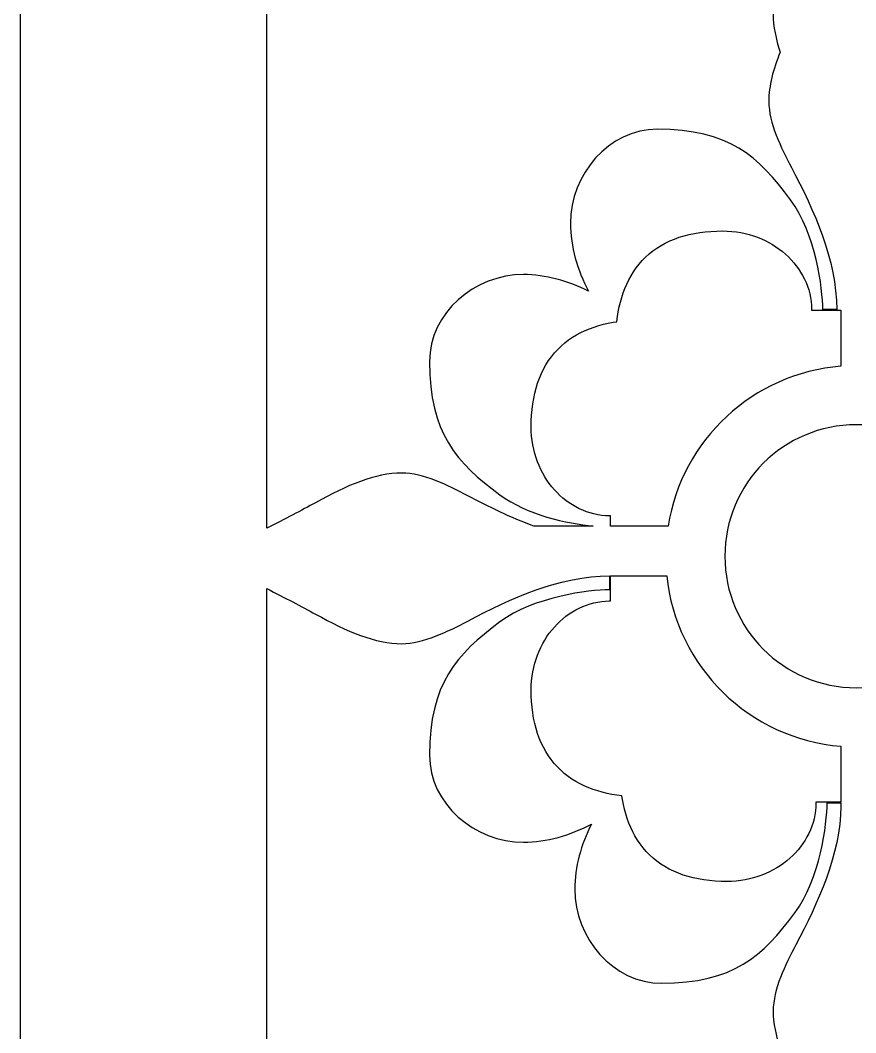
# Model space of a CAD drawing. Header units: centimetres. Extents: x -9.9 to 7.5, y -9.5 to 6.6.
# Drawn here: x -0.773 to 0.302, y -1.533 to -0.231 of the extents above; entities that cross this region are included whole.
import ezdxf

# ---------------------------------------------------------------- set-up
doc = ezdxf.new("R2010")
doc.units = ezdxf.units.CM
doc.header["$MEASUREMENT"] = 0
doc.layers.add('layer 1', color=7, linetype='Continuous')

msp = doc.modelspace()

# ---------------------------------------------------------------- linework, layer by layer
at = {"layer": 'layer 1', "color": 242}
for points, knots in [([(-0.77341, -9.47414), (-0.77341, -9.47414), (-0.77341, 6.55374), (-0.77341, 6.55374), (-0.77341, 6.55374), (-0.77341, 6.55374), (7.53147, 6.55374), (7.53147, 6.55374), (7.53147, 6.55374), (7.53147, 6.55374), (7.53147, -9.47414), (7.53147, -9.47414), (7.53147, -9.47414), (7.53147, -9.47414), (-0.77341, -9.47414), (-0.77341, -9.47414)], [0, 0, 0, 0, 0.2, 0.2, 0.2, 0.2, 0.4, 0.4, 0.4, 0.4, 0.6, 0.6, 0.6, 0.6, 1, 1, 1, 1]), ([(0.20483, -0.27168), (0.19906, -0.25479), (0.19573, -0.2386), (0.19573, -0.22313), (0.19573, -0.22313), (0.19573, -0.19512), (0.2114, -0.16376), (0.22486, -0.13799), (0.22486, -0.13799), (0.2534, -0.08423), (0.28191, -0.02187), (0.28306, 0.04068), (0.28306, 0.04068), (0.28306, 0.04068), (0.28306, 0.04459), (0.28306, 0.04459), (0.28306, 0.04459), (0.28306, 0.04459), (0.26518, 0.04459), (0.26518, 0.04459), (0.26518, 0.04459), (0.26518, 0.0177), (0.25622, -0.05288), (0.22373, -0.09655), (0.22373, -0.09655), (0.18229, -0.15257), (0.14422, -0.18728), (0.05235, -0.18728), (0.05235, -0.18728), (-0.01038, -0.18728), (-0.05965, -0.12905), (-0.05965, -0.0663), (-0.05965, -0.0663), (-0.05965, -0.03792), (-0.05139, -0.00861), (-0.0383, 0.01735), (-0.0383, 0.01735), (-0.06516, 0.00316), (-0.09591, -0.00591), (-0.12565, -0.00591), (-0.12565, -0.00591), (-0.18839, -0.00591), (-0.24662, 0.04336), (-0.24662, 0.10609), (-0.24662, 0.10609), (-0.24662, 0.19796), (-0.21191, 0.23603), (-0.15589, 0.27747), (-0.15589, 0.27747), (-0.11222, 0.30996), (-0.04165, 0.31893), (-0.01476, 0.31893), (-0.01476, 0.31893), (-0.01476, 0.31893), (-0.01476, 0.33685), (-0.01476, 0.33685), (-0.01476, 0.33685), (-0.07862, 0.33685), (-0.14245, 0.30772), (-0.19733, 0.27859), (-0.19733, 0.27859), (-0.2231, 0.26515), (-0.25446, 0.24947), (-0.28247, 0.24947), (-0.28247, 0.24947), (-0.31608, 0.24947), (-0.35304, 0.26515), (-0.39335, 0.28756), (-0.39335, 0.28756), (-0.41118, 0.29724), (-0.43295, 0.30877), (-0.45602, 0.32036), (-0.45602, 0.32036), (-0.45602, 0.32036), (-0.45602, -0.88416), (-0.45602, -0.88416), (-0.45602, -0.88416), (-0.43295, -0.87257), (-0.41118, -0.86103), (-0.39335, -0.85135), (-0.39335, -0.85135), (-0.35304, -0.82894), (-0.31608, -0.81327), (-0.28247, -0.81327), (-0.28247, -0.81327), (-0.25446, -0.81327), (-0.2231, -0.82894), (-0.19733, -0.84239), (-0.19733, -0.84239), (-0.1707, -0.85653), (-0.14195, -0.87067), (-0.11211, -0.88147), (-0.11211, -0.88147), (-0.11211, -0.88147), (-0.0361, -0.88147), (-0.0361, -0.88147), (-0.0361, -0.88147), (-0.06936, -0.87807), (-0.12114, -0.86712), (-0.15589, -0.84126), (-0.15589, -0.84126), (-0.21191, -0.79982), (-0.24662, -0.76175), (-0.24662, -0.66988), (-0.24662, -0.66988), (-0.24662, -0.60715), (-0.18839, -0.55788), (-0.12565, -0.55788), (-0.12565, -0.55788), (-0.09726, -0.55788), (-0.06795, -0.56614), (-0.04199, -0.57923), (-0.04199, -0.57923), (-0.05618, -0.55237), (-0.06525, -0.52163), (-0.06525, -0.49189), (-0.06525, -0.49189), (-0.06525, -0.42914), (-0.01598, -0.37092), (0.04675, -0.37092), (0.04675, -0.37092), (0.13862, -0.37092), (0.17669, -0.40563), (0.21813, -0.46164), (0.21813, -0.46164), (0.25062, -0.50531), (0.25958, -0.57589), (0.25958, -0.60278), (0.25958, -0.60278), (0.25958, -0.60278), (0.2775, -0.60278), (0.2775, -0.60278), (0.2775, -0.60278), (0.2775, -0.53892), (0.24838, -0.47508), (0.21925, -0.4202), (0.21925, -0.4202), (0.2058, -0.39444), (0.19013, -0.36307), (0.19013, -0.33506), (0.19013, -0.33506), (0.19013, -0.31511), (0.19565, -0.29399), (0.20483, -0.27168)], [0, 0, 0, 0, 0.027027, 0.027027, 0.027027, 0.027027, 0.0540541, 0.0540541, 0.0540541, 0.0540541, 0.0810811, 0.0810811, 0.0810811, 0.0810811, 0.1081081, 0.1081081, 0.1081081, 0.1081081, 0.1351351, 0.1351351, 0.1351351, 0.1351351, 0.1621622, 0.1621622, 0.1621622, 0.1621622, 0.1891892, 0.1891892, 0.1891892, 0.1891892, 0.2162162, 0.2162162, 0.2162162, 0.2162162, 0.2432432, 0.2432432, 0.2432432, 0.2432432, 0.2702703, 0.2702703, 0.2702703, 0.2702703, 0.2972973, 0.2972973, 0.2972973, 0.2972973, 0.3243243, 0.3243243, 0.3243243, 0.3243243, 0.3513514, 0.3513514, 0.3513514, 0.3513514, 0.3783784, 0.3783784, 0.3783784, 0.3783784, 0.4054054, 0.4054054, 0.4054054, 0.4054054, 0.4324324, 0.4324324, 0.4324324, 0.4324324, 0.4594595, 0.4594595, 0.4594595, 0.4594595, 0.4864865, 0.4864865, 0.4864865, 0.4864865, 0.5135135, 0.5135135, 0.5135135, 0.5135135, 0.5405405, 0.5405405, 0.5405405, 0.5405405, 0.5675676, 0.5675676, 0.5675676, 0.5675676, 0.5945946, 0.5945946, 0.5945946, 0.5945946, 0.6216216, 0.6216216, 0.6216216, 0.6216216, 0.6486486, 0.6486486, 0.6486486, 0.6486486, 0.6756757, 0.6756757, 0.6756757, 0.6756757, 0.7027027, 0.7027027, 0.7027027, 0.7027027, 0.7297297, 0.7297297, 0.7297297, 0.7297297, 0.7567568, 0.7567568, 0.7567568, 0.7567568, 0.7837838, 0.7837838, 0.7837838, 0.7837838, 0.8108108, 0.8108108, 0.8108108, 0.8108108, 0.8378378, 0.8378378, 0.8378378, 0.8378378, 0.8648649, 0.8648649, 0.8648649, 0.8648649, 0.8918919, 0.8918919, 0.8918919, 0.8918919, 0.9189189, 0.9189189, 0.9189189, 0.9189189, 0.9459459, 0.9459459, 0.9459459, 0.9459459, 1, 1, 1, 1]), ([(-0.01378, -0.88147), (-0.01378, -0.88147), (0.06053, -0.88147), (0.06053, -0.88147), (0.06053, -0.88147), (0.07812, -0.7708), (0.16975, -0.68477), (0.28306, -0.67578), (0.28306, -0.67578), (0.28306, -0.67578), (0.28306, -0.60376), (0.28306, -0.60376), (0.28306, -0.60376), (0.28306, -0.60376), (0.24514, -0.60376), (0.24514, -0.60376), (0.24514, -0.60376), (0.24514, -0.60376), (0.24514, -0.60238), (0.24514, -0.60238), (0.24514, -0.60238), (0.24514, -0.60238), (0.245, -0.59765), (0.245, -0.59765), (0.245, -0.59765), (0.245, -0.59765), (0.24454, -0.59258), (0.24454, -0.59258), (0.24454, -0.59258), (0.24454, -0.59258), (0.24379, -0.58756), (0.24379, -0.58756), (0.24379, -0.58756), (0.24379, -0.58756), (0.24276, -0.58261), (0.24276, -0.58261), (0.24276, -0.58261), (0.24276, -0.58261), (0.24145, -0.57774), (0.24145, -0.57774), (0.24145, -0.57774), (0.24145, -0.57774), (0.23988, -0.57296), (0.23988, -0.57296), (0.23988, -0.57296), (0.23988, -0.57296), (0.23805, -0.56828), (0.23805, -0.56828), (0.23805, -0.56828), (0.23805, -0.56828), (0.23599, -0.5637), (0.23599, -0.5637), (0.23599, -0.5637), (0.23599, -0.5637), (0.23368, -0.55923), (0.23368, -0.55923), (0.23368, -0.55923), (0.23368, -0.55923), (0.23115, -0.55489), (0.23115, -0.55489), (0.23115, -0.55489), (0.23115, -0.55489), (0.2284, -0.55067), (0.2284, -0.55067), (0.2284, -0.55067), (0.2284, -0.55067), (0.22543, -0.54658), (0.22543, -0.54658), (0.22543, -0.54658), (0.22543, -0.54658), (0.22226, -0.54263), (0.22226, -0.54263), (0.22226, -0.54263), (0.22226, -0.54263), (0.21889, -0.53882), (0.21889, -0.53882), (0.21889, -0.53882), (0.21889, -0.53882), (0.21533, -0.53516), (0.21533, -0.53516), (0.21533, -0.53516), (0.21533, -0.53516), (0.21158, -0.53165), (0.21158, -0.53165), (0.21158, -0.53165), (0.21158, -0.53165), (0.20765, -0.5283), (0.20765, -0.5283), (0.20765, -0.5283), (0.20765, -0.5283), (0.20354, -0.52512), (0.20354, -0.52512), (0.20354, -0.52512), (0.20354, -0.52512), (0.19926, -0.52211), (0.19926, -0.52211), (0.19926, -0.52211), (0.19926, -0.52211), (0.19482, -0.51927), (0.19482, -0.51927), (0.19482, -0.51927), (0.19482, -0.51927), (0.19022, -0.51663), (0.19022, -0.51663), (0.19022, -0.51663), (0.19022, -0.51663), (0.18547, -0.51418), (0.18547, -0.51418), (0.18547, -0.51418), (0.18547, -0.51418), (0.18056, -0.51192), (0.18056, -0.51192), (0.18056, -0.51192), (0.18056, -0.51192), (0.17551, -0.50987), (0.17551, -0.50987), (0.17551, -0.50987), (0.17551, -0.50987), (0.17032, -0.50804), (0.17032, -0.50804), (0.17032, -0.50804), (0.17032, -0.50804), (0.16501, -0.50643), (0.16501, -0.50643), (0.16501, -0.50643), (0.16501, -0.50643), (0.15958, -0.50505), (0.15958, -0.50505), (0.15958, -0.50505), (0.15958, -0.50505), (0.15402, -0.50391), (0.15402, -0.50391), (0.15402, -0.50391), (0.15402, -0.50391), (0.14835, -0.503), (0.14835, -0.503), (0.14835, -0.503), (0.14835, -0.503), (0.14258, -0.50235), (0.14258, -0.50235), (0.14258, -0.50235), (0.14258, -0.50235), (0.13672, -0.50196), (0.13672, -0.50196), (0.13672, -0.50196), (0.13672, -0.50196), (0.13086, -0.50182), (0.13086, -0.50182), (0.13086, -0.50182), (0.13086, -0.50182), (0.12311, -0.50195), (0.12311, -0.50195), (0.12311, -0.50195), (0.12311, -0.50195), (0.11565, -0.50232), (0.11565, -0.50232), (0.11565, -0.50232), (0.11565, -0.50232), (0.10838, -0.50295), (0.10838, -0.50295), (0.10838, -0.50295), (0.10838, -0.50295), (0.10129, -0.50382), (0.10129, -0.50382), (0.10129, -0.50382), (0.10129, -0.50382), (0.09439, -0.50496), (0.09439, -0.50496), (0.09439, -0.50496), (0.09439, -0.50496), (0.08767, -0.50637), (0.08767, -0.50637), (0.08767, -0.50637), (0.08767, -0.50637), (0.08114, -0.50804), (0.08114, -0.50804), (0.08114, -0.50804), (0.08114, -0.50804), (0.07479, -0.50998), (0.07479, -0.50998), (0.07479, -0.50998), (0.07479, -0.50998), (0.06863, -0.51221), (0.06863, -0.51221), (0.06863, -0.51221), (0.06863, -0.51221), (0.06267, -0.51471), (0.06267, -0.51471), (0.06267, -0.51471), (0.06267, -0.51471), (0.05692, -0.51749), (0.05692, -0.51749), (0.05692, -0.51749), (0.05692, -0.51749), (0.05138, -0.52055), (0.05138, -0.52055), (0.05138, -0.52055), (0.05138, -0.52055), (0.04607, -0.52389), (0.04607, -0.52389), (0.04607, -0.52389), (0.04607, -0.52389), (0.04099, -0.5275), (0.04099, -0.5275), (0.04099, -0.5275), (0.04099, -0.5275), (0.03617, -0.53138), (0.03617, -0.53138), (0.03617, -0.53138), (0.03617, -0.53138), (0.0316, -0.5355), (0.0316, -0.5355), (0.0316, -0.5355), (0.0316, -0.5355), (0.02729, -0.53987), (0.02729, -0.53987), (0.02729, -0.53987), (0.02729, -0.53987), (0.02326, -0.54446), (0.02326, -0.54446), (0.02326, -0.54446), (0.02326, -0.54446), (0.01951, -0.54925), (0.01951, -0.54925), (0.01951, -0.54925), (0.01951, -0.54925), (0.01603, -0.55424), (0.01603, -0.55424), (0.01603, -0.55424), (0.01603, -0.55424), (0.01283, -0.5594), (0.01283, -0.5594), (0.01283, -0.5594), (0.01283, -0.5594), (0.0099, -0.56473), (0.0099, -0.56473), (0.0099, -0.56473), (0.0099, -0.56473), (0.00724, -0.5702), (0.00724, -0.5702), (0.00724, -0.5702), (0.00724, -0.5702), (0.00484, -0.57581), (0.00484, -0.57581), (0.00484, -0.57581), (0.00484, -0.57581), (0.00268, -0.58155), (0.00268, -0.58155), (0.00268, -0.58155), (0.00268, -0.58155), (0.00077, -0.5874), (0.00077, -0.5874), (0.00077, -0.5874), (0.00077, -0.5874), (-0.00092, -0.59337), (-0.00092, -0.59337), (-0.00092, -0.59337), (-0.00092, -0.59337), (-0.00238, -0.59945), (-0.00238, -0.59945), (-0.00238, -0.59945), (-0.00238, -0.59945), (-0.00363, -0.60563), (-0.00363, -0.60563), (-0.00363, -0.60563), (-0.00363, -0.60563), (-0.00468, -0.61192), (-0.00468, -0.61192), (-0.00468, -0.61192), (-0.00468, -0.61192), (-0.00553, -0.6183), (-0.00553, -0.6183), (-0.00553, -0.6183), (-0.00553, -0.6183), (-0.00555, -0.61849), (-0.00555, -0.61849), (-0.00555, -0.61849), (-0.00555, -0.61849), (-0.01036, -0.61925), (-0.01036, -0.61925), (-0.01036, -0.61925), (-0.01036, -0.61925), (-0.01662, -0.62046), (-0.01662, -0.62046), (-0.01662, -0.62046), (-0.01662, -0.62046), (-0.02277, -0.62188), (-0.02277, -0.62188), (-0.02277, -0.62188), (-0.02277, -0.62188), (-0.02882, -0.62353), (-0.02882, -0.62353), (-0.02882, -0.62353), (-0.02882, -0.62353), (-0.03475, -0.62541), (-0.03475, -0.62541), (-0.03475, -0.62541), (-0.03475, -0.62541), (-0.04056, -0.62753), (-0.04056, -0.62753), (-0.04056, -0.62753), (-0.04056, -0.62753), (-0.04625, -0.6299), (-0.04625, -0.6299), (-0.04625, -0.6299), (-0.04625, -0.6299), (-0.05179, -0.63253), (-0.05179, -0.63253), (-0.05179, -0.63253), (-0.05179, -0.63253), (-0.05719, -0.63544), (-0.05719, -0.63544), (-0.05719, -0.63544), (-0.05719, -0.63544), (-0.06243, -0.63861), (-0.06243, -0.63861), (-0.06243, -0.63861), (-0.06243, -0.63861), (-0.06749, -0.64207), (-0.06749, -0.64207), (-0.06749, -0.64207), (-0.06749, -0.64207), (-0.07236, -0.64581), (-0.07236, -0.64581), (-0.07236, -0.64581), (-0.07236, -0.64581), (-0.07702, -0.64983), (-0.07702, -0.64983), (-0.07702, -0.64983), (-0.07702, -0.64983), (-0.08145, -0.65413), (-0.08145, -0.65413), (-0.08145, -0.65413), (-0.08145, -0.65413), (-0.08564, -0.65871), (-0.08564, -0.65871), (-0.08564, -0.65871), (-0.08564, -0.65871), (-0.08958, -0.66354), (-0.08958, -0.66354), (-0.08958, -0.66354), (-0.08958, -0.66354), (-0.09326, -0.66863), (-0.09326, -0.66863), (-0.09326, -0.66863), (-0.09326, -0.66863), (-0.09666, -0.67397), (-0.09666, -0.67397), (-0.09666, -0.67397), (-0.09666, -0.67397), (-0.09977, -0.67953), (-0.09977, -0.67953), (-0.09977, -0.67953), (-0.09977, -0.67953), (-0.1026, -0.68531), (-0.1026, -0.68531), (-0.1026, -0.68531), (-0.1026, -0.68531), (-0.10515, -0.69131), (-0.10515, -0.69131), (-0.10515, -0.69131), (-0.10515, -0.69131), (-0.10741, -0.6975), (-0.10741, -0.6975), (-0.10741, -0.6975), (-0.10741, -0.6975), (-0.10939, -0.70389), (-0.10939, -0.70389), (-0.10939, -0.70389), (-0.10939, -0.70389), (-0.11109, -0.71047), (-0.11109, -0.71047), (-0.11109, -0.71047), (-0.11109, -0.71047), (-0.11252, -0.71724), (-0.11252, -0.71724), (-0.11252, -0.71724), (-0.11252, -0.71724), (-0.11368, -0.72419), (-0.11368, -0.72419), (-0.11368, -0.72419), (-0.11368, -0.72419), (-0.11457, -0.73133), (-0.11457, -0.73133), (-0.11457, -0.73133), (-0.11457, -0.73133), (-0.11521, -0.73866), (-0.11521, -0.73866), (-0.11521, -0.73866), (-0.11521, -0.73866), (-0.11558, -0.74618), (-0.11558, -0.74618), (-0.11558, -0.74618), (-0.11558, -0.74618), (-0.11571, -0.75398), (-0.11571, -0.75398), (-0.11571, -0.75398), (-0.11571, -0.75398), (-0.11558, -0.75985), (-0.11558, -0.75985), (-0.11558, -0.75985), (-0.11558, -0.75985), (-0.11518, -0.76571), (-0.11518, -0.76571), (-0.11518, -0.76571), (-0.11518, -0.76571), (-0.11453, -0.77148), (-0.11453, -0.77148), (-0.11453, -0.77148), (-0.11453, -0.77148), (-0.11363, -0.77714), (-0.11363, -0.77714), (-0.11363, -0.77714), (-0.11363, -0.77714), (-0.11249, -0.7827), (-0.11249, -0.7827), (-0.11249, -0.7827), (-0.11249, -0.7827), (-0.1111, -0.78815), (-0.1111, -0.78815), (-0.1111, -0.78815), (-0.1111, -0.78815), (-0.10949, -0.79347), (-0.10949, -0.79347), (-0.10949, -0.79347), (-0.10949, -0.79347), (-0.10766, -0.79865), (-0.10766, -0.79865), (-0.10766, -0.79865), (-0.10766, -0.79865), (-0.10562, -0.80369), (-0.10562, -0.80369), (-0.10562, -0.80369), (-0.10562, -0.80369), (-0.10336, -0.8086), (-0.10336, -0.8086), (-0.10336, -0.8086), (-0.10336, -0.8086), (-0.10091, -0.81335), (-0.10091, -0.81335), (-0.10091, -0.81335), (-0.10091, -0.81335), (-0.09827, -0.81796), (-0.09827, -0.81796), (-0.09827, -0.81796), (-0.09827, -0.81796), (-0.09543, -0.8224), (-0.09543, -0.8224), (-0.09543, -0.8224), (-0.09543, -0.8224), (-0.09242, -0.82668), (-0.09242, -0.82668), (-0.09242, -0.82668), (-0.09242, -0.82668), (-0.08924, -0.83079), (-0.08924, -0.83079), (-0.08924, -0.83079), (-0.08924, -0.83079), (-0.08589, -0.83472), (-0.08589, -0.83472), (-0.08589, -0.83472), (-0.08589, -0.83472), (-0.08239, -0.83847), (-0.08239, -0.83847), (-0.08239, -0.83847), (-0.08239, -0.83847), (-0.07872, -0.84203), (-0.07872, -0.84203), (-0.07872, -0.84203), (-0.07872, -0.84203), (-0.07491, -0.8454), (-0.07491, -0.8454), (-0.07491, -0.8454), (-0.07491, -0.8454), (-0.07096, -0.84857), (-0.07096, -0.84857), (-0.07096, -0.84857), (-0.07096, -0.84857), (-0.06687, -0.85154), (-0.06687, -0.85154), (-0.06687, -0.85154), (-0.06687, -0.85154), (-0.06265, -0.85429), (-0.06265, -0.85429), (-0.06265, -0.85429), (-0.06265, -0.85429), (-0.0583, -0.85683), (-0.0583, -0.85683), (-0.0583, -0.85683), (-0.0583, -0.85683), (-0.05384, -0.85913), (-0.05384, -0.85913), (-0.05384, -0.85913), (-0.05384, -0.85913), (-0.04927, -0.8612), (-0.04927, -0.8612), (-0.04927, -0.8612), (-0.04927, -0.8612), (-0.04459, -0.86302), (-0.04459, -0.86302), (-0.04459, -0.86302), (-0.04459, -0.86302), (-0.0398, -0.8646), (-0.0398, -0.8646), (-0.0398, -0.8646), (-0.0398, -0.8646), (-0.03493, -0.8659), (-0.03493, -0.8659), (-0.03493, -0.8659), (-0.03493, -0.8659), (-0.02998, -0.86694), (-0.02998, -0.86694), (-0.02998, -0.86694), (-0.02998, -0.86694), (-0.02495, -0.86769), (-0.02495, -0.86769), (-0.02495, -0.86769), (-0.02495, -0.86769), (-0.01988, -0.86815), (-0.01988, -0.86815), (-0.01988, -0.86815), (-0.01988, -0.86815), (-0.01514, -0.86829), (-0.01514, -0.86829), (-0.01514, -0.86829), (-0.01514, -0.86829), (-0.01378, -0.86829), (-0.01378, -0.86829), (-0.01378, -0.86829), (-0.01378, -0.86829), (-0.01378, -0.88147), (-0.01378, -0.88147)], [0, 0, 0, 0, 0.0074627, 0.0074627, 0.0074627, 0.0074627, 0.0149254, 0.0149254, 0.0149254, 0.0149254, 0.0223881, 0.0223881, 0.0223881, 0.0223881, 0.0298507, 0.0298507, 0.0298507, 0.0298507, 0.0373134, 0.0373134, 0.0373134, 0.0373134, 0.0447761, 0.0447761, 0.0447761, 0.0447761, 0.0522388, 0.0522388, 0.0522388, 0.0522388, 0.0597015, 0.0597015, 0.0597015, 0.0597015, 0.0671642, 0.0671642, 0.0671642, 0.0671642, 0.0746269, 0.0746269, 0.0746269, 0.0746269, 0.0820896, 0.0820896, 0.0820896, 0.0820896, 0.0895522, 0.0895522, 0.0895522, 0.0895522, 0.0970149, 0.0970149, 0.0970149, 0.0970149, 0.1044776, 0.1044776, 0.1044776, 0.1044776, 0.1119403, 0.1119403, 0.1119403, 0.1119403, 0.119403, 0.119403, 0.119403, 0.119403, 0.1268657, 0.1268657, 0.1268657, 0.1268657, 0.1343284, 0.1343284, 0.1343284, 0.1343284, 0.141791, 0.141791, 0.141791, 0.141791, 0.1492537, 0.1492537, 0.1492537, 0.1492537, 0.1567164, 0.1567164, 0.1567164, 0.1567164, 0.1641791, 0.1641791, 0.1641791, 0.1641791, 0.1716418, 0.1716418, 0.1716418, 0.1716418, 0.1791045, 0.1791045, 0.1791045, 0.1791045, 0.1865672, 0.1865672, 0.1865672, 0.1865672, 0.1940299, 0.1940299, 0.1940299, 0.1940299, 0.2014925, 0.2014925, 0.2014925, 0.2014925, 0.2089552, 0.2089552, 0.2089552, 0.2089552, 0.2164179, 0.2164179, 0.2164179, 0.2164179, 0.2238806, 0.2238806, 0.2238806, 0.2238806, 0.2313433, 0.2313433, 0.2313433, 0.2313433, 0.238806, 0.238806, 0.238806, 0.238806, 0.2462687, 0.2462687, 0.2462687, 0.2462687, 0.2537313, 0.2537313, 0.2537313, 0.2537313, 0.261194, 0.261194, 0.261194, 0.261194, 0.2686567, 0.2686567, 0.2686567, 0.2686567, 0.2761194, 0.2761194, 0.2761194, 0.2761194, 0.2835821, 0.2835821, 0.2835821, 0.2835821, 0.2910448, 0.2910448, 0.2910448, 0.2910448, 0.2985075, 0.2985075, 0.2985075, 0.2985075, 0.3059701, 0.3059701, 0.3059701, 0.3059701, 0.3134328, 0.3134328, 0.3134328, 0.3134328, 0.3208955, 0.3208955, 0.3208955, 0.3208955, 0.3283582, 0.3283582, 0.3283582, 0.3283582, 0.3358209, 0.3358209, 0.3358209, 0.3358209, 0.3432836, 0.3432836, 0.3432836, 0.3432836, 0.3507463, 0.3507463, 0.3507463, 0.3507463, 0.358209, 0.358209, 0.358209, 0.358209, 0.3656716, 0.3656716, 0.3656716, 0.3656716, 0.3731343, 0.3731343, 0.3731343, 0.3731343, 0.380597, 0.380597, 0.380597, 0.380597, 0.3880597, 0.3880597, 0.3880597, 0.3880597, 0.3955224, 0.3955224, 0.3955224, 0.3955224, 0.4029851, 0.4029851, 0.4029851, 0.4029851, 0.4104478, 0.4104478, 0.4104478, 0.4104478, 0.4179104, 0.4179104, 0.4179104, 0.4179104, 0.4253731, 0.4253731, 0.4253731, 0.4253731, 0.4328358, 0.4328358, 0.4328358, 0.4328358, 0.4402985, 0.4402985, 0.4402985, 0.4402985, 0.4477612, 0.4477612, 0.4477612, 0.4477612, 0.4552239, 0.4552239, 0.4552239, 0.4552239, 0.4626866, 0.4626866, 0.4626866, 0.4626866, 0.4701493, 0.4701493, 0.4701493, 0.4701493, 0.4776119, 0.4776119, 0.4776119, 0.4776119, 0.4850746, 0.4850746, 0.4850746, 0.4850746, 0.4925373, 0.4925373, 0.4925373, 0.4925373, 0.5, 0.5, 0.5, 0.5, 0.5074627, 0.5074627, 0.5074627, 0.5074627, 0.5149254, 0.5149254, 0.5149254, 0.5149254, 0.5223881, 0.5223881, 0.5223881, 0.5223881, 0.5298507, 0.5298507, 0.5298507, 0.5298507, 0.5373134, 0.5373134, 0.5373134, 0.5373134, 0.5447761, 0.5447761, 0.5447761, 0.5447761, 0.5522388, 0.5522388, 0.5522388, 0.5522388, 0.5597015, 0.5597015, 0.5597015, 0.5597015, 0.5671642, 0.5671642, 0.5671642, 0.5671642, 0.5746269, 0.5746269, 0.5746269, 0.5746269, 0.5820896, 0.5820896, 0.5820896, 0.5820896, 0.5895522, 0.5895522, 0.5895522, 0.5895522, 0.5970149, 0.5970149, 0.5970149, 0.5970149, 0.6044776, 0.6044776, 0.6044776, 0.6044776, 0.6119403, 0.6119403, 0.6119403, 0.6119403, 0.619403, 0.619403, 0.619403, 0.619403, 0.6268657, 0.6268657, 0.6268657, 0.6268657, 0.6343284, 0.6343284, 0.6343284, 0.6343284, 0.641791, 0.641791, 0.641791, 0.641791, 0.6492537, 0.6492537, 0.6492537, 0.6492537, 0.6567164, 0.6567164, 0.6567164, 0.6567164, 0.6641791, 0.6641791, 0.6641791, 0.6641791, 0.6716418, 0.6716418, 0.6716418, 0.6716418, 0.6791045, 0.6791045, 0.6791045, 0.6791045, 0.6865672, 0.6865672, 0.6865672, 0.6865672, 0.6940299, 0.6940299, 0.6940299, 0.6940299, 0.7014925, 0.7014925, 0.7014925, 0.7014925, 0.7089552, 0.7089552, 0.7089552, 0.7089552, 0.7164179, 0.7164179, 0.7164179, 0.7164179, 0.7238806, 0.7238806, 0.7238806, 0.7238806, 0.7313433, 0.7313433, 0.7313433, 0.7313433, 0.738806, 0.738806, 0.738806, 0.738806, 0.7462687, 0.7462687, 0.7462687, 0.7462687, 0.7537313, 0.7537313, 0.7537313, 0.7537313, 0.761194, 0.761194, 0.761194, 0.761194, 0.7686567, 0.7686567, 0.7686567, 0.7686567, 0.7761194, 0.7761194, 0.7761194, 0.7761194, 0.7835821, 0.7835821, 0.7835821, 0.7835821, 0.7910448, 0.7910448, 0.7910448, 0.7910448, 0.7985075, 0.7985075, 0.7985075, 0.7985075, 0.8059701, 0.8059701, 0.8059701, 0.8059701, 0.8134328, 0.8134328, 0.8134328, 0.8134328, 0.8208955, 0.8208955, 0.8208955, 0.8208955, 0.8283582, 0.8283582, 0.8283582, 0.8283582, 0.8358209, 0.8358209, 0.8358209, 0.8358209, 0.8432836, 0.8432836, 0.8432836, 0.8432836, 0.8507463, 0.8507463, 0.8507463, 0.8507463, 0.858209, 0.858209, 0.858209, 0.858209, 0.8656716, 0.8656716, 0.8656716, 0.8656716, 0.8731343, 0.8731343, 0.8731343, 0.8731343, 0.880597, 0.880597, 0.880597, 0.880597, 0.8880597, 0.8880597, 0.8880597, 0.8880597, 0.8955224, 0.8955224, 0.8955224, 0.8955224, 0.9029851, 0.9029851, 0.9029851, 0.9029851, 0.9104478, 0.9104478, 0.9104478, 0.9104478, 0.9179104, 0.9179104, 0.9179104, 0.9179104, 0.9253731, 0.9253731, 0.9253731, 0.9253731, 0.9328358, 0.9328358, 0.9328358, 0.9328358, 0.9402985, 0.9402985, 0.9402985, 0.9402985, 0.9477612, 0.9477612, 0.9477612, 0.9477612, 0.9552239, 0.9552239, 0.9552239, 0.9552239, 0.9626866, 0.9626866, 0.9626866, 0.9626866, 0.9701493, 0.9701493, 0.9701493, 0.9701493, 0.9776119, 0.9776119, 0.9776119, 0.9776119, 0.9850746, 0.9850746, 0.9850746, 0.9850746, 1, 1, 1, 1]), ([(0.13354, -0.92024), (0.13354, -0.82683), (0.20929, -0.75107), (0.3027, -0.75107), (0.3027, -0.75107), (0.39612, -0.75107), (0.47187, -0.82683), (0.47187, -0.92024), (0.47187, -0.92024), (0.47187, -1.01365), (0.39612, -1.08941), (0.3027, -1.08941), (0.3027, -1.08941), (0.20929, -1.08941), (0.13354, -1.01365), (0.13354, -0.92024)], [0, 0, 0, 0, 0.2, 0.2, 0.2, 0.2, 0.4, 0.4, 0.4, 0.4, 0.6, 0.6, 0.6, 0.6, 1, 1, 1, 1]), ([(0.20483, -1.55397), (0.19906, -1.53707), (0.19573, -1.52089), (0.19573, -1.50542), (0.19573, -1.50542), (0.19573, -1.47741), (0.2114, -1.44604), (0.22486, -1.42028), (0.22486, -1.42028), (0.2534, -1.36651), (0.28191, -1.30416), (0.28306, -1.24161), (0.28306, -1.24161), (0.28306, -1.24161), (0.28306, -1.2377), (0.28306, -1.2377), (0.28306, -1.2377), (0.28306, -1.2377), (0.26518, -1.2377), (0.26518, -1.2377), (0.26518, -1.2377), (0.26518, -1.26459), (0.25622, -1.33517), (0.22373, -1.37884), (0.22373, -1.37884), (0.18229, -1.43485), (0.14422, -1.46956), (0.05235, -1.46956), (0.05235, -1.46956), (-0.01038, -1.46956), (-0.05965, -1.41133), (-0.05965, -1.34859), (-0.05965, -1.34859), (-0.05965, -1.3202), (-0.05139, -1.2909), (-0.0383, -1.26494), (-0.0383, -1.26494), (-0.06516, -1.27913), (-0.09591, -1.2882), (-0.12565, -1.2882), (-0.12565, -1.2882), (-0.18839, -1.2882), (-0.24662, -1.23892), (-0.24662, -1.17619), (-0.24662, -1.17619), (-0.24662, -1.08432), (-0.21191, -1.04626), (-0.15589, -1.00481), (-0.15589, -1.00481), (-0.11222, -0.97233), (-0.04165, -0.96336), (-0.01476, -0.96336), (-0.01476, -0.96336), (-0.01476, -0.96336), (-0.01476, -0.94544), (-0.01476, -0.94544), (-0.01476, -0.94544), (-0.07862, -0.94544), (-0.14245, -0.97456), (-0.19733, -1.0037), (-0.19733, -1.0037), (-0.2231, -1.01714), (-0.25446, -1.03281), (-0.28247, -1.03281), (-0.28247, -1.03281), (-0.31608, -1.03281), (-0.35304, -1.01714), (-0.39335, -0.99472), (-0.39335, -0.99472), (-0.41118, -0.98505), (-0.43295, -0.97352), (-0.45602, -0.96192), (-0.45602, -0.96192), (-0.45602, -0.96192), (-0.45602, -2.16645), (-0.45602, -2.16645), (-0.45602, -2.16645), (-0.43295, -2.15485), (-0.41118, -2.14332), (-0.39335, -2.13364), (-0.39335, -2.13364), (-0.35304, -2.11122), (-0.31608, -2.09555), (-0.28247, -2.09555), (-0.28247, -2.09555), (-0.25446, -2.09555), (-0.2231, -2.11122), (-0.19733, -2.12468), (-0.19733, -2.12468), (-0.1707, -2.13882), (-0.14195, -2.15295), (-0.11211, -2.16376), (-0.11211, -2.16376), (-0.11211, -2.16376), (-0.0361, -2.16376), (-0.0361, -2.16376), (-0.0361, -2.16376), (-0.06936, -2.16036), (-0.12114, -2.1494), (-0.15589, -2.12355), (-0.15589, -2.12355), (-0.21191, -2.08211), (-0.24662, -2.04404), (-0.24662, -1.95217), (-0.24662, -1.95217), (-0.24662, -1.88944), (-0.18839, -1.84016), (-0.12565, -1.84016), (-0.12565, -1.84016), (-0.09726, -1.84016), (-0.06795, -1.84843), (-0.04199, -1.86152), (-0.04199, -1.86152), (-0.05618, -1.83466), (-0.06525, -1.80391), (-0.06525, -1.77417), (-0.06525, -1.77417), (-0.06525, -1.71143), (-0.01598, -1.6532), (0.04675, -1.6532), (0.04675, -1.6532), (0.13862, -1.6532), (0.17669, -1.68791), (0.21813, -1.74393), (0.21813, -1.74393), (0.25062, -1.7876), (0.25958, -1.85818), (0.25958, -1.88506), (0.25958, -1.88506), (0.25958, -1.88506), (0.2775, -1.88506), (0.2775, -1.88506), (0.2775, -1.88506), (0.2775, -1.8212), (0.24838, -1.75737), (0.21925, -1.70249), (0.21925, -1.70249), (0.2058, -1.67672), (0.19013, -1.64535), (0.19013, -1.61735), (0.19013, -1.61735), (0.19013, -1.5974), (0.19565, -1.57627), (0.20483, -1.55397)], [0, 0, 0, 0, 0.027027, 0.027027, 0.027027, 0.027027, 0.0540541, 0.0540541, 0.0540541, 0.0540541, 0.0810811, 0.0810811, 0.0810811, 0.0810811, 0.1081081, 0.1081081, 0.1081081, 0.1081081, 0.1351351, 0.1351351, 0.1351351, 0.1351351, 0.1621622, 0.1621622, 0.1621622, 0.1621622, 0.1891892, 0.1891892, 0.1891892, 0.1891892, 0.2162162, 0.2162162, 0.2162162, 0.2162162, 0.2432432, 0.2432432, 0.2432432, 0.2432432, 0.2702703, 0.2702703, 0.2702703, 0.2702703, 0.2972973, 0.2972973, 0.2972973, 0.2972973, 0.3243243, 0.3243243, 0.3243243, 0.3243243, 0.3513514, 0.3513514, 0.3513514, 0.3513514, 0.3783784, 0.3783784, 0.3783784, 0.3783784, 0.4054054, 0.4054054, 0.4054054, 0.4054054, 0.4324324, 0.4324324, 0.4324324, 0.4324324, 0.4594595, 0.4594595, 0.4594595, 0.4594595, 0.4864865, 0.4864865, 0.4864865, 0.4864865, 0.5135135, 0.5135135, 0.5135135, 0.5135135, 0.5405405, 0.5405405, 0.5405405, 0.5405405, 0.5675676, 0.5675676, 0.5675676, 0.5675676, 0.5945946, 0.5945946, 0.5945946, 0.5945946, 0.6216216, 0.6216216, 0.6216216, 0.6216216, 0.6486486, 0.6486486, 0.6486486, 0.6486486, 0.6756757, 0.6756757, 0.6756757, 0.6756757, 0.7027027, 0.7027027, 0.7027027, 0.7027027, 0.7297297, 0.7297297, 0.7297297, 0.7297297, 0.7567568, 0.7567568, 0.7567568, 0.7567568, 0.7837838, 0.7837838, 0.7837838, 0.7837838, 0.8108108, 0.8108108, 0.8108108, 0.8108108, 0.8378378, 0.8378378, 0.8378378, 0.8378378, 0.8648649, 0.8648649, 0.8648649, 0.8648649, 0.8918919, 0.8918919, 0.8918919, 0.8918919, 0.9189189, 0.9189189, 0.9189189, 0.9189189, 0.9459459, 0.9459459, 0.9459459, 0.9459459, 1, 1, 1, 1]), ([(0.05875, -0.94544), (0.05875, -0.94544), (-0.01378, -0.94544), (-0.01378, -0.94544), (-0.01378, -0.94544), (-0.01378, -0.94544), (-0.01378, -0.9778), (-0.01378, -0.9778), (-0.01378, -0.9778), (-0.01378, -0.9778), (-0.01515, -0.9778), (-0.01515, -0.9778), (-0.01515, -0.9778), (-0.01515, -0.9778), (-0.01988, -0.97794), (-0.01988, -0.97794), (-0.01988, -0.97794), (-0.01988, -0.97794), (-0.02496, -0.9784), (-0.02496, -0.9784), (-0.02496, -0.9784), (-0.02496, -0.9784), (-0.02998, -0.97915), (-0.02998, -0.97915), (-0.02998, -0.97915), (-0.02998, -0.97915), (-0.03493, -0.98019), (-0.03493, -0.98019), (-0.03493, -0.98019), (-0.03493, -0.98019), (-0.0398, -0.9815), (-0.0398, -0.9815), (-0.0398, -0.9815), (-0.0398, -0.9815), (-0.04458, -0.98307), (-0.04458, -0.98307), (-0.04458, -0.98307), (-0.04458, -0.98307), (-0.04926, -0.98489), (-0.04926, -0.98489), (-0.04926, -0.98489), (-0.04926, -0.98489), (-0.05384, -0.98696), (-0.05384, -0.98696), (-0.05384, -0.98696), (-0.05384, -0.98696), (-0.0583, -0.98927), (-0.0583, -0.98927), (-0.0583, -0.98927), (-0.0583, -0.98927), (-0.06265, -0.9918), (-0.06265, -0.9918), (-0.06265, -0.9918), (-0.06265, -0.9918), (-0.06687, -0.99455), (-0.06687, -0.99455), (-0.06687, -0.99455), (-0.06687, -0.99455), (-0.07095, -0.99751), (-0.07095, -0.99751), (-0.07095, -0.99751), (-0.07095, -0.99751), (-0.07491, -1.00068), (-0.07491, -1.00068), (-0.07491, -1.00068), (-0.07491, -1.00068), (-0.07872, -1.00405), (-0.07872, -1.00405), (-0.07872, -1.00405), (-0.07872, -1.00405), (-0.08238, -1.00762), (-0.08238, -1.00762), (-0.08238, -1.00762), (-0.08238, -1.00762), (-0.08589, -1.01136), (-0.08589, -1.01136), (-0.08589, -1.01136), (-0.08589, -1.01136), (-0.08924, -1.01529), (-0.08924, -1.01529), (-0.08924, -1.01529), (-0.08924, -1.01529), (-0.09242, -1.0194), (-0.09242, -1.0194), (-0.09242, -1.0194), (-0.09242, -1.0194), (-0.09543, -1.02368), (-0.09543, -1.02368), (-0.09543, -1.02368), (-0.09543, -1.02368), (-0.09826, -1.02812), (-0.09826, -1.02812), (-0.09826, -1.02812), (-0.09826, -1.02812), (-0.10091, -1.03272), (-0.10091, -1.03272), (-0.10091, -1.03272), (-0.10091, -1.03272), (-0.10336, -1.03748), (-0.10336, -1.03748), (-0.10336, -1.03748), (-0.10336, -1.03748), (-0.10561, -1.04239), (-0.10561, -1.04239), (-0.10561, -1.04239), (-0.10561, -1.04239), (-0.10766, -1.04743), (-0.10766, -1.04743), (-0.10766, -1.04743), (-0.10766, -1.04743), (-0.10949, -1.05262), (-0.10949, -1.05262), (-0.10949, -1.05262), (-0.10949, -1.05262), (-0.1111, -1.05793), (-0.1111, -1.05793), (-0.1111, -1.05793), (-0.1111, -1.05793), (-0.11249, -1.06337), (-0.11249, -1.06337), (-0.11249, -1.06337), (-0.11249, -1.06337), (-0.11363, -1.06893), (-0.11363, -1.06893), (-0.11363, -1.06893), (-0.11363, -1.06893), (-0.11453, -1.0746), (-0.11453, -1.0746), (-0.11453, -1.0746), (-0.11453, -1.0746), (-0.11518, -1.08036), (-0.11518, -1.08036), (-0.11518, -1.08036), (-0.11518, -1.08036), (-0.11558, -1.08622), (-0.11558, -1.08622), (-0.11558, -1.08622), (-0.11558, -1.08622), (-0.11571, -1.09209), (-0.11571, -1.09209), (-0.11571, -1.09209), (-0.11571, -1.09209), (-0.11559, -1.09983), (-0.11559, -1.09983), (-0.11559, -1.09983), (-0.11559, -1.09983), (-0.11521, -1.10729), (-0.11521, -1.10729), (-0.11521, -1.10729), (-0.11521, -1.10729), (-0.11459, -1.11456), (-0.11459, -1.11456), (-0.11459, -1.11456), (-0.11459, -1.11456), (-0.11371, -1.12165), (-0.11371, -1.12165), (-0.11371, -1.12165), (-0.11371, -1.12165), (-0.11257, -1.12855), (-0.11257, -1.12855), (-0.11257, -1.12855), (-0.11257, -1.12855), (-0.11117, -1.13527), (-0.11117, -1.13527), (-0.11117, -1.13527), (-0.11117, -1.13527), (-0.1095, -1.14181), (-0.1095, -1.14181), (-0.1095, -1.14181), (-0.1095, -1.14181), (-0.10755, -1.14815), (-0.10755, -1.14815), (-0.10755, -1.14815), (-0.10755, -1.14815), (-0.10533, -1.15431), (-0.10533, -1.15431), (-0.10533, -1.15431), (-0.10533, -1.15431), (-0.10283, -1.16027), (-0.10283, -1.16027), (-0.10283, -1.16027), (-0.10283, -1.16027), (-0.10005, -1.16603), (-0.10005, -1.16603), (-0.10005, -1.16603), (-0.10005, -1.16603), (-0.09699, -1.17156), (-0.09699, -1.17156), (-0.09699, -1.17156), (-0.09699, -1.17156), (-0.09365, -1.17687), (-0.09365, -1.17687), (-0.09365, -1.17687), (-0.09365, -1.17687), (-0.09004, -1.18195), (-0.09004, -1.18195), (-0.09004, -1.18195), (-0.09004, -1.18195), (-0.08616, -1.18678), (-0.08616, -1.18678), (-0.08616, -1.18678), (-0.08616, -1.18678), (-0.08204, -1.19134), (-0.08204, -1.19134), (-0.08204, -1.19134), (-0.08204, -1.19134), (-0.07767, -1.19565), (-0.07767, -1.19565), (-0.07767, -1.19565), (-0.07767, -1.19565), (-0.07308, -1.19968), (-0.07308, -1.19968), (-0.07308, -1.19968), (-0.07308, -1.19968), (-0.06829, -1.20343), (-0.06829, -1.20343), (-0.06829, -1.20343), (-0.06829, -1.20343), (-0.0633, -1.20691), (-0.0633, -1.20691), (-0.0633, -1.20691), (-0.0633, -1.20691), (-0.05814, -1.21011), (-0.05814, -1.21011), (-0.05814, -1.21011), (-0.05814, -1.21011), (-0.05281, -1.21304), (-0.05281, -1.21304), (-0.05281, -1.21304), (-0.05281, -1.21304), (-0.04734, -1.2157), (-0.04734, -1.2157), (-0.04734, -1.2157), (-0.04734, -1.2157), (-0.04173, -1.2181), (-0.04173, -1.2181), (-0.04173, -1.2181), (-0.04173, -1.2181), (-0.036, -1.22026), (-0.036, -1.22026), (-0.036, -1.22026), (-0.036, -1.22026), (-0.03014, -1.22217), (-0.03014, -1.22217), (-0.03014, -1.22217), (-0.03014, -1.22217), (-0.02417, -1.22386), (-0.02417, -1.22386), (-0.02417, -1.22386), (-0.02417, -1.22386), (-0.01809, -1.22532), (-0.01809, -1.22532), (-0.01809, -1.22532), (-0.01809, -1.22532), (-0.01191, -1.22657), (-0.01191, -1.22657), (-0.01191, -1.22657), (-0.01191, -1.22657), (-0.00562, -1.22762), (-0.00562, -1.22762), (-0.00562, -1.22762), (-0.00562, -1.22762), (0.00076, -1.22847), (0.00076, -1.22847), (0.00076, -1.22847), (0.00076, -1.22847), (0.00095, -1.22849), (0.00095, -1.22849), (0.00095, -1.22849), (0.00095, -1.22849), (0.00171, -1.2333), (0.00171, -1.2333), (0.00171, -1.2333), (0.00171, -1.2333), (0.00292, -1.23956), (0.00292, -1.23956), (0.00292, -1.23956), (0.00292, -1.23956), (0.00434, -1.24572), (0.00434, -1.24572), (0.00434, -1.24572), (0.00434, -1.24572), (0.00599, -1.25176), (0.00599, -1.25176), (0.00599, -1.25176), (0.00599, -1.25176), (0.00787, -1.25769), (0.00787, -1.25769), (0.00787, -1.25769), (0.00787, -1.25769), (0.00999, -1.2635), (0.00999, -1.2635), (0.00999, -1.2635), (0.00999, -1.2635), (0.01236, -1.26919), (0.01236, -1.26919), (0.01236, -1.26919), (0.01236, -1.26919), (0.015, -1.27473), (0.015, -1.27473), (0.015, -1.27473), (0.015, -1.27473), (0.0179, -1.28013), (0.0179, -1.28013), (0.0179, -1.28013), (0.0179, -1.28013), (0.02107, -1.28537), (0.02107, -1.28537), (0.02107, -1.28537), (0.02107, -1.28537), (0.02453, -1.29043), (0.02453, -1.29043), (0.02453, -1.29043), (0.02453, -1.29043), (0.02827, -1.2953), (0.02827, -1.2953), (0.02827, -1.2953), (0.02827, -1.2953), (0.0323, -1.29996), (0.0323, -1.29996), (0.0323, -1.29996), (0.0323, -1.29996), (0.0366, -1.30439), (0.0366, -1.30439), (0.0366, -1.30439), (0.0366, -1.30439), (0.04116, -1.30859), (0.04116, -1.30859), (0.04116, -1.30859), (0.04116, -1.30859), (0.046, -1.31253), (0.046, -1.31253), (0.046, -1.31253), (0.046, -1.31253), (0.05109, -1.3162), (0.05109, -1.3162), (0.05109, -1.3162), (0.05109, -1.3162), (0.05643, -1.3196), (0.05643, -1.3196), (0.05643, -1.3196), (0.05643, -1.3196), (0.06199, -1.32272), (0.06199, -1.32272), (0.06199, -1.32272), (0.06199, -1.32272), (0.06777, -1.32555), (0.06777, -1.32555), (0.06777, -1.32555), (0.06777, -1.32555), (0.07377, -1.32809), (0.07377, -1.32809), (0.07377, -1.32809), (0.07377, -1.32809), (0.07996, -1.33035), (0.07996, -1.33035), (0.07996, -1.33035), (0.07996, -1.33035), (0.08635, -1.33233), (0.08635, -1.33233), (0.08635, -1.33233), (0.08635, -1.33233), (0.09293, -1.33403), (0.09293, -1.33403), (0.09293, -1.33403), (0.09293, -1.33403), (0.0997, -1.33546), (0.0997, -1.33546), (0.0997, -1.33546), (0.0997, -1.33546), (0.10665, -1.33662), (0.10665, -1.33662), (0.10665, -1.33662), (0.10665, -1.33662), (0.11379, -1.33752), (0.11379, -1.33752), (0.11379, -1.33752), (0.11379, -1.33752), (0.12112, -1.33815), (0.12112, -1.33815), (0.12112, -1.33815), (0.12112, -1.33815), (0.12865, -1.33853), (0.12865, -1.33853), (0.12865, -1.33853), (0.12865, -1.33853), (0.13645, -1.33865), (0.13645, -1.33865), (0.13645, -1.33865), (0.13645, -1.33865), (0.14232, -1.33852), (0.14232, -1.33852), (0.14232, -1.33852), (0.14232, -1.33852), (0.14818, -1.33813), (0.14818, -1.33813), (0.14818, -1.33813), (0.14818, -1.33813), (0.15394, -1.33748), (0.15394, -1.33748), (0.15394, -1.33748), (0.15394, -1.33748), (0.15961, -1.33657), (0.15961, -1.33657), (0.15961, -1.33657), (0.15961, -1.33657), (0.16517, -1.33543), (0.16517, -1.33543), (0.16517, -1.33543), (0.16517, -1.33543), (0.17061, -1.33405), (0.17061, -1.33405), (0.17061, -1.33405), (0.17061, -1.33405), (0.17593, -1.33244), (0.17593, -1.33244), (0.17593, -1.33244), (0.17593, -1.33244), (0.18111, -1.3306), (0.18111, -1.3306), (0.18111, -1.3306), (0.18111, -1.3306), (0.18616, -1.32856), (0.18616, -1.32856), (0.18616, -1.32856), (0.18616, -1.32856), (0.19106, -1.32631), (0.19106, -1.32631), (0.19106, -1.32631), (0.19106, -1.32631), (0.19582, -1.32386), (0.19582, -1.32386), (0.19582, -1.32386), (0.19582, -1.32386), (0.20042, -1.32121), (0.20042, -1.32121), (0.20042, -1.32121), (0.20042, -1.32121), (0.20487, -1.31838), (0.20487, -1.31838), (0.20487, -1.31838), (0.20487, -1.31838), (0.20915, -1.31537), (0.20915, -1.31537), (0.20915, -1.31537), (0.20915, -1.31537), (0.21325, -1.31218), (0.21325, -1.31218), (0.21325, -1.31218), (0.21325, -1.31218), (0.21719, -1.30883), (0.21719, -1.30883), (0.21719, -1.30883), (0.21719, -1.30883), (0.22093, -1.30533), (0.22093, -1.30533), (0.22093, -1.30533), (0.22093, -1.30533), (0.2245, -1.30166), (0.2245, -1.30166), (0.2245, -1.30166), (0.2245, -1.30166), (0.22786, -1.29786), (0.22786, -1.29786), (0.22786, -1.29786), (0.22786, -1.29786), (0.23104, -1.2939), (0.23104, -1.2939), (0.23104, -1.2939), (0.23104, -1.2939), (0.234, -1.28981), (0.234, -1.28981), (0.234, -1.28981), (0.234, -1.28981), (0.23676, -1.28559), (0.23676, -1.28559), (0.23676, -1.28559), (0.23676, -1.28559), (0.23929, -1.28125), (0.23929, -1.28125), (0.23929, -1.28125), (0.23929, -1.28125), (0.2416, -1.27678), (0.2416, -1.27678), (0.2416, -1.27678), (0.2416, -1.27678), (0.24366, -1.27221), (0.24366, -1.27221), (0.24366, -1.27221), (0.24366, -1.27221), (0.24549, -1.26752), (0.24549, -1.26752), (0.24549, -1.26752), (0.24549, -1.26752), (0.24706, -1.26275), (0.24706, -1.26275), (0.24706, -1.26275), (0.24706, -1.26275), (0.24837, -1.25787), (0.24837, -1.25787), (0.24837, -1.25787), (0.24837, -1.25787), (0.2494, -1.25292), (0.2494, -1.25292), (0.2494, -1.25292), (0.2494, -1.25292), (0.25015, -1.2479), (0.25015, -1.2479), (0.25015, -1.2479), (0.25015, -1.2479), (0.25061, -1.24283), (0.25061, -1.24283), (0.25061, -1.24283), (0.25061, -1.24283), (0.25076, -1.23809), (0.25076, -1.23809), (0.25076, -1.23809), (0.25076, -1.23809), (0.25076, -1.23672), (0.25076, -1.23672), (0.25076, -1.23672), (0.25076, -1.23672), (0.28306, -1.23672), (0.28306, -1.23672), (0.28306, -1.23672), (0.28306, -1.23672), (0.28306, -1.16469), (0.28306, -1.16469), (0.28306, -1.16469), (0.16516, -1.15535), (0.07072, -1.06258), (0.05875, -0.94544)], [0, 0, 0, 0, 0.0074627, 0.0074627, 0.0074627, 0.0074627, 0.0149254, 0.0149254, 0.0149254, 0.0149254, 0.0223881, 0.0223881, 0.0223881, 0.0223881, 0.0298507, 0.0298507, 0.0298507, 0.0298507, 0.0373134, 0.0373134, 0.0373134, 0.0373134, 0.0447761, 0.0447761, 0.0447761, 0.0447761, 0.0522388, 0.0522388, 0.0522388, 0.0522388, 0.0597015, 0.0597015, 0.0597015, 0.0597015, 0.0671642, 0.0671642, 0.0671642, 0.0671642, 0.0746269, 0.0746269, 0.0746269, 0.0746269, 0.0820896, 0.0820896, 0.0820896, 0.0820896, 0.0895522, 0.0895522, 0.0895522, 0.0895522, 0.0970149, 0.0970149, 0.0970149, 0.0970149, 0.1044776, 0.1044776, 0.1044776, 0.1044776, 0.1119403, 0.1119403, 0.1119403, 0.1119403, 0.119403, 0.119403, 0.119403, 0.119403, 0.1268657, 0.1268657, 0.1268657, 0.1268657, 0.1343284, 0.1343284, 0.1343284, 0.1343284, 0.141791, 0.141791, 0.141791, 0.141791, 0.1492537, 0.1492537, 0.1492537, 0.1492537, 0.1567164, 0.1567164, 0.1567164, 0.1567164, 0.1641791, 0.1641791, 0.1641791, 0.1641791, 0.1716418, 0.1716418, 0.1716418, 0.1716418, 0.1791045, 0.1791045, 0.1791045, 0.1791045, 0.1865672, 0.1865672, 0.1865672, 0.1865672, 0.1940299, 0.1940299, 0.1940299, 0.1940299, 0.2014925, 0.2014925, 0.2014925, 0.2014925, 0.2089552, 0.2089552, 0.2089552, 0.2089552, 0.2164179, 0.2164179, 0.2164179, 0.2164179, 0.2238806, 0.2238806, 0.2238806, 0.2238806, 0.2313433, 0.2313433, 0.2313433, 0.2313433, 0.238806, 0.238806, 0.238806, 0.238806, 0.2462687, 0.2462687, 0.2462687, 0.2462687, 0.2537313, 0.2537313, 0.2537313, 0.2537313, 0.261194, 0.261194, 0.261194, 0.261194, 0.2686567, 0.2686567, 0.2686567, 0.2686567, 0.2761194, 0.2761194, 0.2761194, 0.2761194, 0.2835821, 0.2835821, 0.2835821, 0.2835821, 0.2910448, 0.2910448, 0.2910448, 0.2910448, 0.2985075, 0.2985075, 0.2985075, 0.2985075, 0.3059701, 0.3059701, 0.3059701, 0.3059701, 0.3134328, 0.3134328, 0.3134328, 0.3134328, 0.3208955, 0.3208955, 0.3208955, 0.3208955, 0.3283582, 0.3283582, 0.3283582, 0.3283582, 0.3358209, 0.3358209, 0.3358209, 0.3358209, 0.3432836, 0.3432836, 0.3432836, 0.3432836, 0.3507463, 0.3507463, 0.3507463, 0.3507463, 0.358209, 0.358209, 0.358209, 0.358209, 0.3656716, 0.3656716, 0.3656716, 0.3656716, 0.3731343, 0.3731343, 0.3731343, 0.3731343, 0.380597, 0.380597, 0.380597, 0.380597, 0.3880597, 0.3880597, 0.3880597, 0.3880597, 0.3955224, 0.3955224, 0.3955224, 0.3955224, 0.4029851, 0.4029851, 0.4029851, 0.4029851, 0.4104478, 0.4104478, 0.4104478, 0.4104478, 0.4179104, 0.4179104, 0.4179104, 0.4179104, 0.4253731, 0.4253731, 0.4253731, 0.4253731, 0.4328358, 0.4328358, 0.4328358, 0.4328358, 0.4402985, 0.4402985, 0.4402985, 0.4402985, 0.4477612, 0.4477612, 0.4477612, 0.4477612, 0.4552239, 0.4552239, 0.4552239, 0.4552239, 0.4626866, 0.4626866, 0.4626866, 0.4626866, 0.4701493, 0.4701493, 0.4701493, 0.4701493, 0.4776119, 0.4776119, 0.4776119, 0.4776119, 0.4850746, 0.4850746, 0.4850746, 0.4850746, 0.4925373, 0.4925373, 0.4925373, 0.4925373, 0.5, 0.5, 0.5, 0.5, 0.5074627, 0.5074627, 0.5074627, 0.5074627, 0.5149254, 0.5149254, 0.5149254, 0.5149254, 0.5223881, 0.5223881, 0.5223881, 0.5223881, 0.5298507, 0.5298507, 0.5298507, 0.5298507, 0.5373134, 0.5373134, 0.5373134, 0.5373134, 0.5447761, 0.5447761, 0.5447761, 0.5447761, 0.5522388, 0.5522388, 0.5522388, 0.5522388, 0.5597015, 0.5597015, 0.5597015, 0.5597015, 0.5671642, 0.5671642, 0.5671642, 0.5671642, 0.5746269, 0.5746269, 0.5746269, 0.5746269, 0.5820896, 0.5820896, 0.5820896, 0.5820896, 0.5895522, 0.5895522, 0.5895522, 0.5895522, 0.5970149, 0.5970149, 0.5970149, 0.5970149, 0.6044776, 0.6044776, 0.6044776, 0.6044776, 0.6119403, 0.6119403, 0.6119403, 0.6119403, 0.619403, 0.619403, 0.619403, 0.619403, 0.6268657, 0.6268657, 0.6268657, 0.6268657, 0.6343284, 0.6343284, 0.6343284, 0.6343284, 0.641791, 0.641791, 0.641791, 0.641791, 0.6492537, 0.6492537, 0.6492537, 0.6492537, 0.6567164, 0.6567164, 0.6567164, 0.6567164, 0.6641791, 0.6641791, 0.6641791, 0.6641791, 0.6716418, 0.6716418, 0.6716418, 0.6716418, 0.6791045, 0.6791045, 0.6791045, 0.6791045, 0.6865672, 0.6865672, 0.6865672, 0.6865672, 0.6940299, 0.6940299, 0.6940299, 0.6940299, 0.7014925, 0.7014925, 0.7014925, 0.7014925, 0.7089552, 0.7089552, 0.7089552, 0.7089552, 0.7164179, 0.7164179, 0.7164179, 0.7164179, 0.7238806, 0.7238806, 0.7238806, 0.7238806, 0.7313433, 0.7313433, 0.7313433, 0.7313433, 0.738806, 0.738806, 0.738806, 0.738806, 0.7462687, 0.7462687, 0.7462687, 0.7462687, 0.7537313, 0.7537313, 0.7537313, 0.7537313, 0.761194, 0.761194, 0.761194, 0.761194, 0.7686567, 0.7686567, 0.7686567, 0.7686567, 0.7761194, 0.7761194, 0.7761194, 0.7761194, 0.7835821, 0.7835821, 0.7835821, 0.7835821, 0.7910448, 0.7910448, 0.7910448, 0.7910448, 0.7985075, 0.7985075, 0.7985075, 0.7985075, 0.8059701, 0.8059701, 0.8059701, 0.8059701, 0.8134328, 0.8134328, 0.8134328, 0.8134328, 0.8208955, 0.8208955, 0.8208955, 0.8208955, 0.8283582, 0.8283582, 0.8283582, 0.8283582, 0.8358209, 0.8358209, 0.8358209, 0.8358209, 0.8432836, 0.8432836, 0.8432836, 0.8432836, 0.8507463, 0.8507463, 0.8507463, 0.8507463, 0.858209, 0.858209, 0.858209, 0.858209, 0.8656716, 0.8656716, 0.8656716, 0.8656716, 0.8731343, 0.8731343, 0.8731343, 0.8731343, 0.880597, 0.880597, 0.880597, 0.880597, 0.8880597, 0.8880597, 0.8880597, 0.8880597, 0.8955224, 0.8955224, 0.8955224, 0.8955224, 0.9029851, 0.9029851, 0.9029851, 0.9029851, 0.9104478, 0.9104478, 0.9104478, 0.9104478, 0.9179104, 0.9179104, 0.9179104, 0.9179104, 0.9253731, 0.9253731, 0.9253731, 0.9253731, 0.9328358, 0.9328358, 0.9328358, 0.9328358, 0.9402985, 0.9402985, 0.9402985, 0.9402985, 0.9477612, 0.9477612, 0.9477612, 0.9477612, 0.9552239, 0.9552239, 0.9552239, 0.9552239, 0.9626866, 0.9626866, 0.9626866, 0.9626866, 0.9701493, 0.9701493, 0.9701493, 0.9701493, 0.9776119, 0.9776119, 0.9776119, 0.9776119, 0.9850746, 0.9850746, 0.9850746, 0.9850746, 1, 1, 1, 1])]:
    msp.add_open_spline(points, degree=3, knots=knots, dxfattribs=at)

doc.saveas('drawing.dxf')
